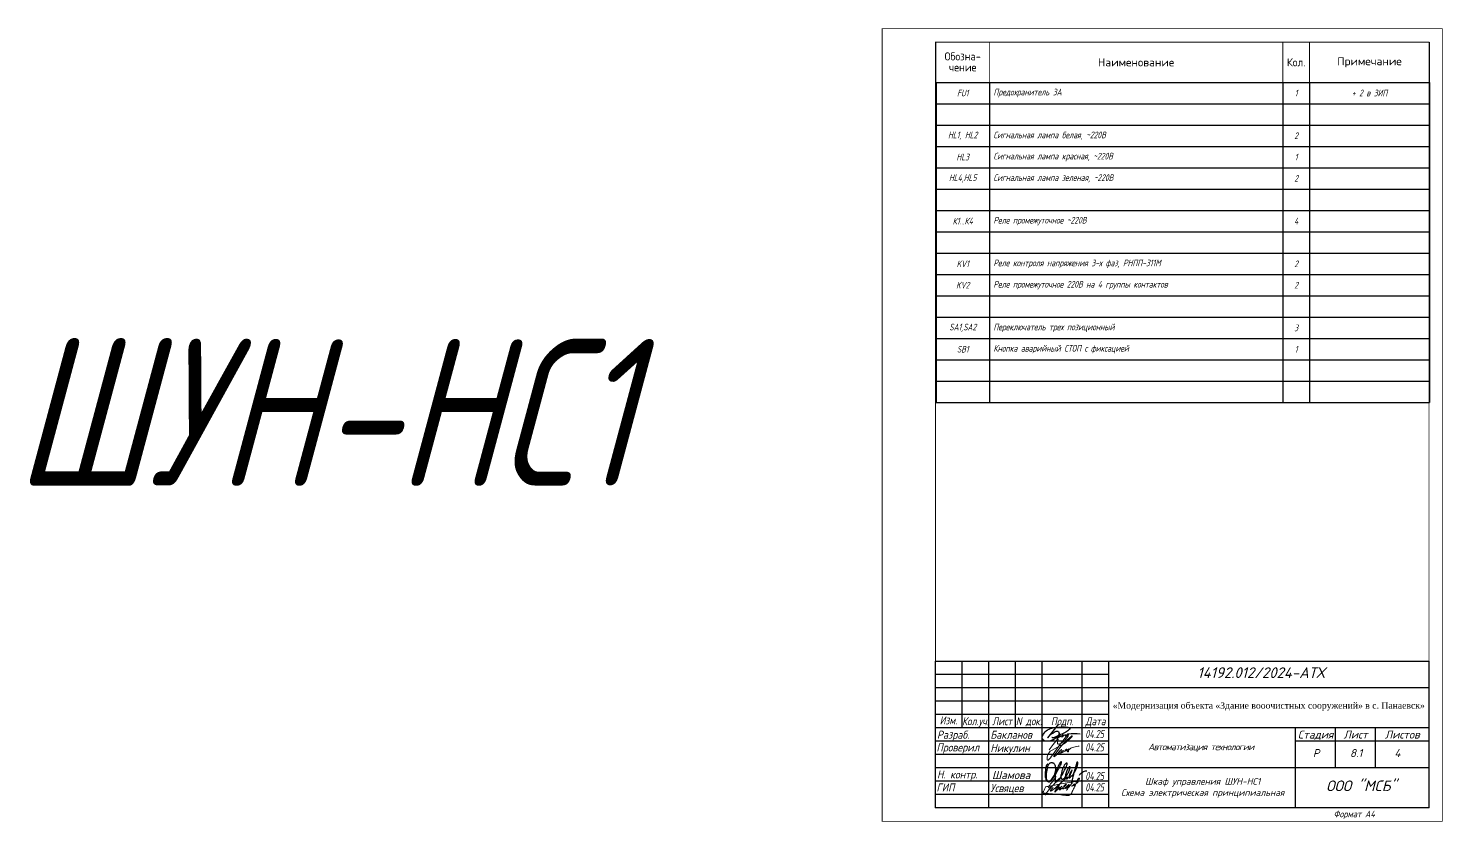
# Model space of a CAD drawing. Header units: millimetres. Extents: x 2725 to 10524, y 7125 to 11639.
# Drawn here: x 3103 to 3633, y 8297 to 8595 of the extents above; entities that cross this region are included whole.
import ezdxf
from ezdxf.enums import TextEntityAlignment as Align

# ---------------------------------------------------------------- set-up
doc = ezdxf.new("R2010")
doc.units = ezdxf.units.MM
doc.header["$LTSCALE"] = 4
doc.linetypes.add('SolidLine', pattern=[0])
doc.layers.add('SHTAMP', color=7, linetype='SolidLine', lineweight=25)
doc.layers.add('Логотип', color=7, linetype='Continuous', lineweight=20)
doc.layers.add('SYMS', color=7, linetype='Continuous')
doc.styles.add('Geniso25.100.15', font='geniso.shx', dxfattribs={"oblique": 15, "height": 2.5})
doc.styles.add('ISOCPEUR', font='isocpeui.ttf')
doc.styles.add('Simplex25.085.15', font='', dxfattribs={"width": 0.85, "oblique": 15, "height": 2.5})
doc.styles.add('Simplex30.100.00', font='simplex.shx', dxfattribs={"height": 3})
doc.styles.get('Simplex25.085.15').set_extended_font_data('GOST type A')

# ---------------------------------------------------------------- blocks, each defined once
blk = doc.blocks.new('*U14')
at = {"color": 0, "linetype": 'Continuous', "lineweight": -2, "const_width": 0.3}
blk.add_lwpolyline([(0, -15), (185, -15), (185, 0), (0, 0)], close=True, dxfattribs=at)
at = {"color": 0, "linetype": 'Continuous', "lineweight": -2, "ltscale": 0.85, "const_width": 0.3}
for points in [[(20, 0), (20, -15)], [(130, 0), (130, -15)], [(140, 0), (140, -15)]]:
    blk.add_lwpolyline(points, dxfattribs=at)
at = {"color": 0, "linetype": 'Continuous', "ltscale": 10, "style": 'Simplex30.100.00', "width": 0.9}
for s, p in [('Обозна-', (10, -5.26)), ('чение', (10, -9.37)), ('Кол.', (135, -7.5))]:
    blk.add_text(s, height=3, dxfattribs=at).set_placement(p, align=Align.MIDDLE)
at = {"color": 0, "linetype": 'Continuous', "ltscale": 10, "style": 'Simplex30.100.00'}
for s, p in [('Наименование', (75, -7.5)), ('Примечание', (162.5, -7.5))]:
    blk.add_text(s, height=3, dxfattribs=at).set_placement(p, align=Align.MIDDLE)
blk = doc.blocks.new('*T228')
at = {"color": 0, "linetype": 'ByBlock', "lineweight": -2, "transparency": 16777216}
for p, q in [((0, 0), (185, 0)), ((0, 0), (0, -120)), ((20, 0), (20, -120)), ((130, 0), (130, -120)), ((140, 0), (140, -120)), ((185, 0), (185, -120)), ((0, -8), (185, -8)), ((0, -16), (185, -16)), ((0, -24), (185, -24)), ((0, -32), (185, -32)), ((0, -40), (185, -40)), ((0, -48), (185, -48)), ((0, -56), (185, -56)), ((0, -64), (185, -64)), ((0, -72), (185, -72)), ((0, -80), (185, -80)), ((0, -88), (185, -88)), ((0, -96), (185, -96)), ((0, -104), (185, -104)), ((0, -112), (185, -112)), ((0, -120), (185, -120))]:
    blk.add_line(p, q, dxfattribs=at)
at = {"color": 0, "linetype": 'Continuous', "lineweight": -2, "transparency": 16777216, "char_height": 2.5, "style": 'Simplex25.085.15'}
for s, insert, width, attachment_point in [('FU1', (10, -4), 17, 5), ('Предохранитель 3А', (21.5, -4), 107, 4), ('1', (135, -4), 7, 5), ('+ 2 в ЗИП', (162.5, -4), 42, 5), ('HL1, HL2', (10, -20), 17, 5), ('Сигнальная лампа белая, ~220B', (21.5, -20), 107, 4), ('2', (135, -20), 7, 5), ('Сигнальная лампа красная, ~220B', (21.5, -28), 107, 4), ('HL3', (10, -28), 17, 5), ('1', (135, -28), 7, 5), ('HL4,HL5', (10, -36), 17, 5), ('Сигнальная лампа зеленая, ~220B', (21.5, -36), 107, 4), ('2', (135, -36), 7, 5), ('К1...К4', (10, -52), 17, 5), ('Реле промежуточное ~220В', (21.5, -52), 107, 4), ('4', (135, -52), 7, 5), ('KV1', (10, -68), 17, 5), ('Реле контроля напряжения 3-х фаз, РНПП-311M', (21.5, -68), 107, 4), ('2', (135, -68), 7, 5), ('KV2', (10, -76), 17, 5), ('Реле промежуточное 220В на 4 группы контактов', (21.5, -76), 107, 4), ('2', (135, -76), 7, 5), ('SA1,SA2', (10, -92), 17, 5), ('Переключатель трех позиционный', (21.5, -92), 107, 4), ('3', (135, -92), 7, 5), ('SB1', (10, -100), 17, 5), ('Кнопка аварийный СТОП с фиксацией', (21.5, -100), 107, 4), ('1', (135, -100), 7, 5)]:
    blk.add_mtext(s, dxfattribs=dict(at, insert=insert, width=width, attachment_point=attachment_point))
blk = doc.blocks.new('Формат А4')
at = {"color": 0, "linetype": 'Continuous', "const_width": 0.3}
for points in [[(0, 0), (210, 0), (210, -297), (0, -297)], [(20, -292), (20, -5), (205, -5), (205, -292)]]:
    blk.add_lwpolyline(points, close=True, dxfattribs=at)
at = {"color": 0, "linetype": 'Continuous', "style": 'Geniso25.100.15', "oblique": 15}
blk.add_text('Формат А4', height=2.5, dxfattribs=at).set_placement((177, -294.25), align=Align.MIDDLE_CENTER)
blk = doc.blocks.new('A$C67075CCA')
at = {"layer": 'Логотип', "color": 145, "lineweight": 15}
for points in [[(14.68, 5.88), (14.59, 5.72), (14.32, 5.54), (13.9, 5.39), (12.32, 5.25), (10.52, 5.01), (7.58, 4.53), (4.57, 3.92), (2.69, 3.51), (0.99, 3.21), (0.97, 3.2), (0.91, 3.09), (0.75, 2.64), (0.39, 2.01), (0.17, 1.5), (0, 1.08), (0.06, 0.83), (0.58, 0.87), (0.94, 0.82), (2.5, 0.66), (6.63, 0.27), (7.37, 0.17), (8.98, 0.01), (9.73, 0.04), (10.43, 0.44), (11, 1.49), (11.66, 2.81), (12.3, 4.37), (12.76, 5.66), (13.17, 6.18), (13.37, 6.43), (13.51, 6.47), (13.61, 6.44), (13.65, 6.35), (13.6, 6.17), (13.32, 5.44), (12.94, 4.91), (12.31, 4.31), (12.02, 4.04), (11.74, 3.86), (11.47, 3.65), (11.51, 3.77), (11.6, 3.93), (11.7, 4.03), (11.81, 4.16), (11.84, 4.27), (11.84, 4.31), (11.73, 4.27), (11.59, 4.09), (11.5, 3.97), (11.22, 3.77), (11.07, 3.64), (10.85, 3.5), (10.75, 3.43)], [(4.88, 7.15), (4.1, 5.86), (2.99, 4.52), (2.4, 3.68), (2.24, 3.43), (2.06, 3.04), (2.09, 2.83), (2.4, 2.91), (3.21, 3.31), (4.29, 4.43), (5.38, 5.75), (5.81, 6.13), (6.33, 6.54), (6.55, 6.54), (5.84, 5.79), (5.18, 5.15), (4.56, 4.72)], [(3.85, 2.96), (3.53, 2.68), (3.08, 2.24), (2.83, 1.9), (2.75, 1.71), (2.79, 1.65), (2.95, 1.64), (3.35, 1.85), (4.3, 2.56), (5.36, 3.53), (7.27, 5.24), (8.03, 6.02), (8.99, 6.81), (9.2, 6.98), (9.24, 7.01), (9.25, 6.99), (9.21, 6.9), (8.53, 6.44), (7.95, 5.92), (7.42, 5.36), (7.06, 5), (6.35, 4.19), (5.74, 3.39), (5.13, 2.67), (4.85, 2.31), (4.82, 2.18), (5.11, 2.48), (5.52, 3.04), (5.85, 3.26), (6, 3.24), (6, 3.11), (5.91, 2.85), (5.34, 2.13), (5.01, 1.71), (4.71, 1.42), (4.56, 1.3), (4.41, 1.33), (4.46, 1.45), (4.98, 2.24), (5.36, 2.86), (5.72, 3.19), (5.88, 3.25), (6.02, 3.24), (6.01, 3.12), (5.9, 2.8), (5.69, 2.53), (6.01, 2.74), (6.37, 2.96), (6.66, 3.1), (6.9, 3.35), (7.01, 3.43), (6.51, 2.86), (6.32, 2.66), (6.17, 2.44), (6.09, 2.28), (6.13, 2.11), (6.38, 2.15), (6.94, 2.57), (7.7, 3.08), (8.14, 3.43), (8.54, 3.78), (8.69, 3.97), (8.74, 4.1), (8.74, 4.22), (8.66, 4.24), (8.5, 4.12), (8.16, 3.8), (7.63, 3.18), (7.39, 2.73), (7.35, 2.5), (7.41, 2.44), (7.86, 2.6), (8.91, 3.21), (9.49, 3.64), (9.77, 3.84), (9.86, 4.07), (9.83, 4.12), (9.5, 3.85), (9.17, 3.56), (8.65, 3.08), (8.43, 2.78), (8.45, 2.66), (8.58, 2.67), (8.85, 2.79), (9.04, 2.91), (9.31, 3.07), (10.08, 3.6), (10.49, 4.02), (10.78, 4.43), (10.95, 4.69), (10.77, 4.55), (10.55, 4.25), (9.5, 2.9), (8.83, 1.86)], [(0.98, 0.05), (0.95, 0.22), (1.03, 0.5), (1.34, 1.02), (2.08, 1.97), (2.48, 2.42), (3.02, 3.02), (3.29, 3.36), (3.48, 3.5)]]:
    blk.add_spline(points, degree=3, dxfattribs=at)
blk = doc.blocks.new('Подпись Шамова')
for points in [[(107, 385), (99, 387), (86, 381), (75, 364), (65, 338), (55, 284), (48, 215), (46, 134), (49, 94), (69, 32), (78, 25), (108, 14), (122, 16), (163, 38), (191, 65), (217, 102), (244, 149), (265, 206), (271, 234), (274, 270), (273, 296), (270, 326), (260, 362), (248, 381), (236, 397), (222, 405), (205, 412), (179, 412), (156, 407), (137, 399), (123, 385), (114, 371), (98, 331), (91, 301), (81, 261), (76, 231), (70, 193), (67, 137), (69, 83), (70, 67), (89, 27), (94, 19), (110, 10), (127, 5), (150, 12), (175, 30), (198, 55), (219, 84), (236, 110), (268, 163), (302, 226), (344, 304), (377, 367), (394, 404), (398, 416), (399, 425), (396, 432), (389, 435), (378, 433), (369, 421), (358, 404), (338, 370), (320, 333), (309, 305), (297, 272), (287, 240), (278, 206), (271, 180), (261, 145), (259, 113), (259, 82), (262, 59), (275, 38), (288, 31), (305, 31), (332, 50), (373, 98), (405, 145), (463, 257), (505, 345), (517, 386), (518, 400), (512, 408), (502, 408), (488, 402), (470, 383), (441, 337), (420, 290), (400, 227), (385, 162), (382, 113), (385, 91), (391, 76), (403, 65), (417, 60), (437, 65), (458, 84), (474, 100), (541, 197), (560, 241), (575, 291), (580, 316), (578, 325), (572, 328), (565, 327), (557, 322), (552, 313), (528, 278), (507, 242), (494, 202), (480, 149), (477, 118), (483, 84), (489, 70), (500, 65), (519, 68), (532, 83), (559, 113), (582, 150), (598, 184), (610, 219), (619, 246), (621, 253), (621, 257), (618, 258), (616, 256), (613, 251), (579, 193), (564, 154), (559, 123), (556, 100), (561, 94), (568, 93), (573, 95), (580, 98), (596, 116), (608, 140), (610, 143), (610, 138), (611, 130), (620, 131), (631, 140), (633, 149), (689, 232), (730, 320), (742, 387), (749, 421), (743, 428), (736, 429), (726, 426), (716, 410), (699, 343), (680, 266), (659, 194), (643, 127), (622, 22), (609, -30)], [(777, 150), (800, 186), (853, 220), (894, 238), (935, 243)]]:
    blk.add_open_spline(points, degree=3)
blk = doc.blocks.new('A$C29F847F9')
at = {"color": 152, "ltscale": 1.2, "true_color": 0x2776bb}
for points in [[(72.37, 39.99), (68.43, 34.92), (69.46, 36.25), (70.34, 36.77), (71.05, 37.19, -0.161841), (72.21, 37.44, -0.186099), (72.48, 37.3, -0.075514), (72.68, 36.98, -0.216259), (72.68, 36.26, -0.120334), (71.72, 35.04, -0.109582), (69.08, 33.77, -0.149262), (67.29, 33.89, -0.221189), (66.44, 34.77, -0.16991), (66.44, 35.31, -0.086161), (67.49, 37.2, -0.173054), (69.54, 38.45, -0.059791), (73.56, 39.07, -0.04244), (76.04, 38.93, -0.162135), (76.72, 38.52, -0.37027), (76.72, 38.26, -0.102303), (75.24, 37.11, -0.004186), (71.29, 35.23, -0.088346), (70.48, 35.01, -0.042303), (70.22, 35.01, -0.246683), (70.04, 35.13, -0.460105)], [(72.59, 36.07, 0.022452), (72.32, 35.71, 0.097345), (71.81, 35.01, 0.63499), (71.97, 34.88, -1.190143)], [(71.97, 34.88), (72.21, 34.98, 0.188512), (73.19, 35.92, 0.453926), (73.14, 36.03, 0.310824), (73.04, 36, -0.174295), (72.95, 35.95, 0.334422), (72.41, 35.32, 0.590758), (72.56, 35.23, 0.045009), (73.65, 35.7, 0.07665), (74.17, 35.97, 0.482644), (74.21, 36.09, 0.366251), (74.05, 36.04, 0.060409), (73.69, 35.56, 0.357599), (73.7, 35.41, 0.358337), (73.82, 35.4, -0.011147), (74.32, 35.73, -0.051922), (75.05, 36.13, -0.478557), (75.22, 35.99, -0.265314), (75.14, 35.79, 0.591196), (75.16, 35.65, 0.280952), (75.4, 35.76, -0.013193), (75.69, 36.03, -0.432577), (75.85, 35.95, -1.613204)], [(72.85, 36.14), (72.59, 36.07, 2.56207)], [(75.85, 35.95), (75.82, 36.07, -0.010959), (75.79, 36.2, -0.234724), (75.82, 36.33, -0.184073), (76.01, 36.42, -0.003337), (76.21, 36.44, -0.058082), (80.63, 36.46, 0.074997)]]:
    blk.add_lwpolyline(points, format="xyb", dxfattribs=at)
blk = doc.blocks.new('A$C79DB0C6F')
at = {"color": 152, "lineweight": 20, "true_color": 0x2956c7}
for points in [[(613, 746, -0.73312), (607, 741), (578, 719), (540, 673), (510, 639), (452, 562), (361, 439), (272, 310), (180, 180), (132, 119), (97, 71), (35, 2, -0.100988), (31, 1, -0.161834), (23, 1, -0.001469), (16, 3, -0.175359), (8, 9, -0.045194), (3, 19, -0.086422), (1, 31), (0, 75), (4, 97), (17, 132), (39, 191), (66, 238, -0.087354), (124, 286), (297, 376), (390, 422), (472, 467), (542, 515), (629, 585), (700, 662), (721, 689, 0.098126), (728, 705, 0.455827), (726, 708, 0.15115), (723, 707, 0.051196), (709, 698), (634, 638), (578, 590), (485, 496), (397, 395), (262, 219), (199, 130), (191, 107, 0.114927), (191, 102, 0.234495), (193, 99, 0.374813), (198, 100), (243, 133), (305, 192), (351, 233), (381, 260), (407, 288), (415, 299, 0.118842), (418, 307, 0.254739), (417, 310, 0.245642), (414, 310, 0.022403), (406, 305), (401, 300), (384, 285), (371, 271), (333, 222), (322, 200), (319, 187, 0.212582), (320, 178, 0.263419), (328, 175, 0.109136), (338, 178, -0.005821), (353, 187), (382, 210), (423, 243), (451, 265), (472, 282), (472, 282), (473, 283, 0.390176), (473, 285, 0.271409), (470, 286, 0.034608), (467, 285, 0.081315), (453, 276, 0.016447), (419, 244, 0.122885), (409, 227, 0.174246), (409, 222, 0.181996), (414, 216, 0.324797), (441, 221), (510, 263), (549, 296), (566, 313, 0.257376), (567, 320, 0.432429), (561, 323, 0.070085), (552, 319, 0.079528), (546, 313, 0.004304), (533, 298, -0.01347), (516, 277, 0.221294), (513, 266, 0.154784), (515, 262, 0.251335), (518, 261, 0.054773), (526, 263, 0.035588), (554, 277, -0.002299), (606, 309, 0.060578), (637, 333), (628, 324), (624, 300), (622, 262, -0.152366), (616, 250, -0.170899), (608, 245, -0.141236), (599, 245, -0.175613), (587, 254, -0.291557), (598, 278, 0.049563), (614, 289, -0.05737), (648, 319, -0.045914), (729, 368, -0.02907), (899, 411, -0.09752), (930, 409, -2.988942)], [(56, 303), (180, 453), (301, 609, -0.646336), (318, 605, -0.134175), (315, 574), (301, 515, 0.147399), (303, 488, 0.115209), (314, 470, 0.261253), (330, 466, 0.00194), (381, 479), (453, 526), (512, 572), (534, 596), (604, 693), (620, 736, 0.517761), (613, 746, -0.712166)]]:
    blk.add_lwpolyline(points, format="xyb", dxfattribs=at)

msp = doc.modelspace()

# ---------------------------------------------------------------- linework, layer by layer
at = {"layer": 'SHTAMP', "color": 0}
for points in [[(3442.81, 8357.35), (3627.81, 8357.35), (3627.81, 8302.35), (3442.81, 8302.35), (3442.81, 8357.35)], [(3452.81, 8332.35), (3452.81, 8357.35)], [(3462.81, 8302.35), (3462.81, 8357.35)], [(3472.81, 8332.35), (3472.81, 8357.35)], [(3482.81, 8302.35), (3482.81, 8357.35)], [(3497.81, 8302.35), (3497.81, 8357.35)], [(3507.81, 8302.35), (3507.81, 8357.35)], [(3507.81, 8352.35), (3442.81, 8352.35)], [(3507.81, 8347.35), (3442.81, 8347.35)], [(3627.81, 8347.35), (3507.81, 8347.35)], [(3507.81, 8342.35), (3442.81, 8342.35)], [(3507.81, 8337.35), (3442.81, 8337.35)], [(3627.81, 8332.35), (3442.81, 8332.35)], [(3577.81, 8302.35), (3577.81, 8332.35)], [(3592.81, 8317.35), (3592.81, 8332.35)], [(3607.81, 8317.35), (3607.81, 8332.35)], [(3507.81, 8327.35), (3442.81, 8327.35)], [(3627.81, 8327.35), (3577.81, 8327.35)], [(3507.81, 8322.35), (3442.81, 8322.35)], [(3507.81, 8317.35), (3442.81, 8317.35)], [(3627.81, 8317.35), (3507.81, 8317.35)], [(3507.81, 8312.35), (3442.81, 8312.35)], [(3507.81, 8307.35), (3442.81, 8307.35)]]:
    msp.add_lwpolyline(points, dxfattribs=at)

# ---------------------------------------------------------------- block references
for name, p in [('Формат А4', (3422.81, 8594.35)), ('*U14', (3443.02, 8589.25)), ('*T228', (3443.02, 8574.25))]:
    msp.add_blockref(name, p)
at = {"ltscale": 1.2}
for name, p in [('A$C29F847F9', (3416.42, 8293.66)), ('A$C67075CCA', (3483.11, 8307.03))]:
    msp.add_blockref(name, p, dxfattribs=at)
for name, p, xscale, yscale, zscale in [('A$C79DB0C6F', (3484.64, 8320.21), 0.013, 0.013, 1.3), ('Подпись Шамова', (3483.11, 8312.03), 0.01754436356043352, 0.01754436356043352, 0.01754436356043352)]:
    msp.add_blockref(name, p, dxfattribs=dict(xscale=xscale, yscale=yscale, zscale=zscale))

# ---------------------------------------------------------------- texts
at = {"layer": 'SHTAMP', "color": 0, "style": 'ISOCPEUR'}
for s, height, p in [('14192.012/2024-АТХ', 4, (3564.83, 8351.04)), ('Р', 3, (3585.51, 8321.41)), ('8.1', 3, (3600.51, 8321.41)), ('4', 3, (3615.98, 8321.41)), ('ООО "МСБ"', 4, (3602.48, 8308.65))]:
    msp.add_text(s, height=height, dxfattribs=at).set_placement(p, align=Align.CENTER)
at = {"layer": 'SHTAMP', "color": 0, "style": 'ISOCPEUR', "width": 0.829916}
msp.add_text('Изм.', height=3, dxfattribs=at).set_placement((3444.39, 8333.66), (3450.96, 8333.66), align=Align.FIT)
at = {"layer": 'SHTAMP', "color": 0, "style": 'ISOCPEUR'}
for s, width, p in [('Кол.уч.', 0.829916, (3457.81, 8334.85)), ('Лист', 0.829916, (3467.81, 8334.85)), ('N док.', 0.829916, (3477.81, 8334.85)), ('Подп.', 0.829916, (3490.31, 8334.85)), ('Дата', 0.829916, (3502.81, 8334.85)), ('04.25', 0.7, (3502.52, 8330.09)), ('04.25', 0.7, (3502.52, 8325.09)), ('04.25', 0.7, (3502.52, 8314.35)), ('04.25', 0.7, (3502.52, 8310.09))]:
    msp.add_text(s, height=3, dxfattribs=dict(at, width=width)).set_placement(p, align=Align.MIDDLE_CENTER)
at = {"layer": 'SHTAMP', "color": 0, "style": 'ISOCPEUR', "width": 0.9}
for s, p in [('Разраб.', (3443.39, 8329.79)), ('Бакланов', (3463.39, 8329.79)), ('Никулин', (3463.39, 8324.79)), ('Н. контр.', (3443.39, 8314.89)), ('Усвяцев', (3463.39, 8309.79))]:
    msp.add_text(s, height=3, dxfattribs=at).set_placement(p, align=Align.MIDDLE_LEFT)
at = {"layer": 'SHTAMP', "color": 0, "style": 'ISOCPEUR'}
for s, p in [('Стадия', (3585.31, 8329.85)), ('Лист', (3600.31, 8329.85)), ('Листов', (3617.81, 8329.85))]:
    msp.add_text(s, height=3, dxfattribs=at).set_placement(p, align=Align.MIDDLE_CENTER)
at = {"layer": 'SHTAMP', "color": 0, "style": 'ISOCPEUR', "width": 0.9}
for s, p in [('Проверил', (3443.18, 8323.54)), ('ГИП', (3443.18, 8308.54))]:
    msp.add_text(s, height=3, dxfattribs=at).set_placement(p)
at = {"layer": 'SHTAMP', "color": 0, "attachment_point": 5, "style": 'ISOCPEUR'}
for s, insert, char_height, width in [('\\pi2.48784;{\\fTimes New Roman|b0|i0|c204|p18;\\C256;«Модернизация объекта «Здание вооочистных сооружений» в с. Панаевск» }', (3566.51, 8340.37), 2.4, 122.4841), ('\\A1;{\\T0.9;Автоматизация технологии}', (3542.32, 8324.9), 2.5, 70.2979), ('\\A1;Шкаф управления ШУН-НС1\\PСхема электрическая принципиальная', (3542.99, 8309.87), 2.5, 70.3441)]:
    msp.add_mtext(s, dxfattribs=dict(at, insert=insert, char_height=char_height, width=width))
at = {"layer": 'SHTAMP', "color": 0, "insert": (3463.99, 8316.19), "char_height": 3, "width": 11.61, "attachment_point": 1, "line_spacing_factor": 1.022766, "style": 'ISOCPEUR'}
msp.add_mtext('\\pt13.716,27.432,41.148,54.864,68.58,82.296,96.012,109.728,123.444,137.16,150.876,164.592,178.308,192.024,205.74,219.456,233.172,246.888,260.604,274.32,288.036,301.752,315.468,329.184,342.9,356.616,370.332,384.048,397.764,411.48,425.196,438.912;Шамова', dxfattribs=at)
at = {"layer": 'SYMS', "linetype": 'Continuous', "insert": (3213.42, 8478.07), "char_height": 55, "width": 5.3527, "attachment_point": 2}
msp.add_mtext('{\\Fsimplex|c204;\\Q15;\\W0.75;\\C0;ШУН-НС\\Fsimplex|c0;1}', dxfattribs=at)

doc.saveas('drawing.dxf')
